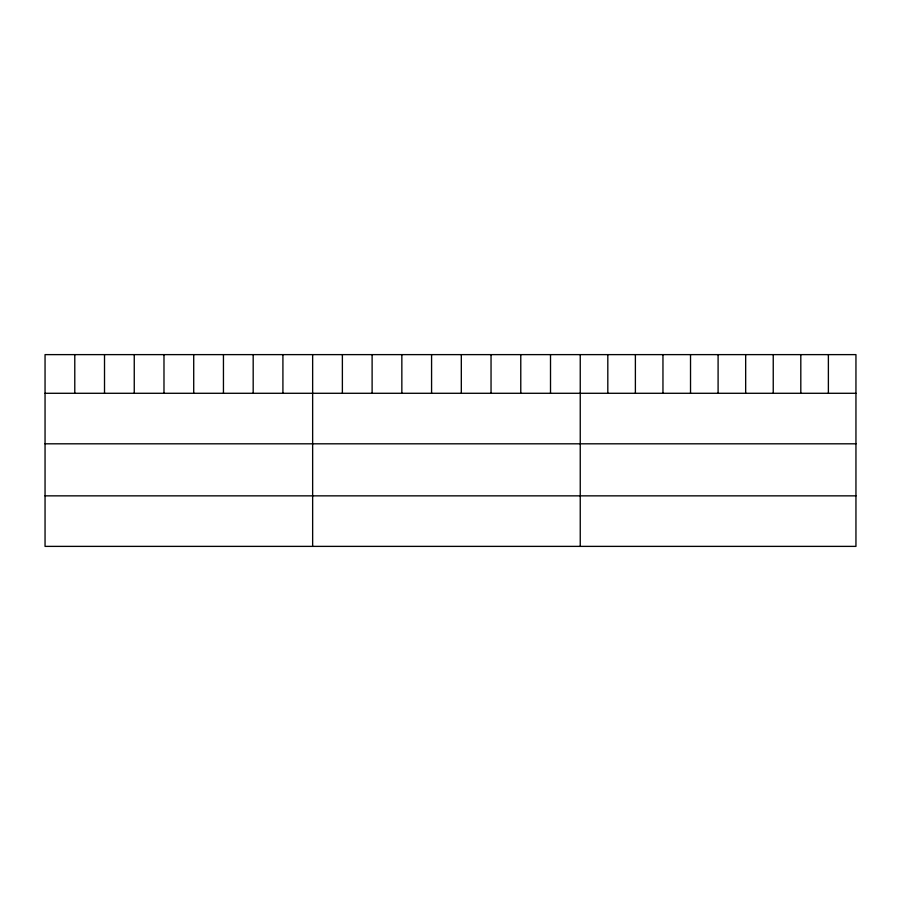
<?xml version="1.0" encoding="UTF-8"?>
<svg xmlns="http://www.w3.org/2000/svg" width="901" height="901" viewBox="0 0 901 901"><rect width="100%" height="100%" fill="white"/><g stroke="black" fill="none" stroke-linecap="round" stroke-linejoin="round"><path stroke-width="1.35" d="M855.95 393.286L855.95 546.378L45.05 546.378L45.05 354.622L855.95 354.622L855.95 393.286L45.05 393.286M45.05 443.81L855.95 443.81M45.05 495.854L855.95 495.854M828.379 354.622L828.379 393.286M800.809 354.622L800.809 393.286M773.238 354.622L773.238 393.286M745.668 354.622L745.668 393.286M718.097 354.622L718.097 393.286M690.526 354.622L690.526 393.286M662.956 354.622L662.956 393.286M635.385 354.622L635.385 393.286M607.815 354.622L607.815 393.286M580.244 354.622L580.244 546.378M550.511 354.622L550.511 393.286M520.778 354.622L520.778 393.286M491.045 354.622L491.045 393.286M461.312 354.622L461.312 393.286M431.579 354.622L431.579 393.286M401.846 354.622L401.846 393.286M372.113 354.622L372.113 393.286M342.38 354.622L342.38 393.286M312.647 354.622L312.647 546.378M282.914 354.622L282.914 393.286M253.181 354.622L253.181 393.286M223.448 354.622L223.448 393.286M193.715 354.622L193.715 393.286M163.982 354.622L163.982 393.286M134.249 354.622L134.249 393.286M104.516 354.622L104.516 393.286M74.783 354.622L74.783 393.286"/></g></svg>
